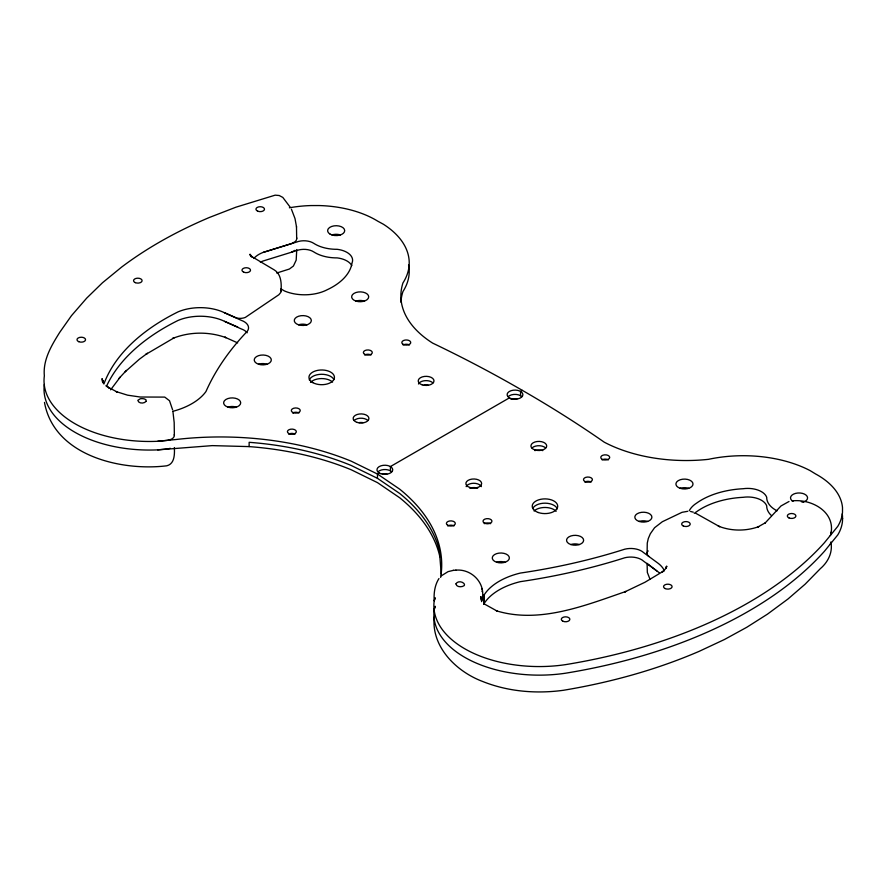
<?xml version="1.0" encoding="UTF-8"?>
<svg xmlns="http://www.w3.org/2000/svg" width="887" height="887" viewBox="0 0 887 887"><rect width="100%" height="100%" fill="white"/><g stroke="black" fill="none" stroke-linecap="round" stroke-linejoin="round"><path stroke-width="1.33" d="M296.491 226.617L296.679 239.168A10.467 6.043 0 0 1 295.005 241.763L291.579 243.592L263.239 252.374A26.433 15.256 0 0 0 253.837 258.472M481.53 601.641L484.169 594.889A65.339 37.72 0 0 1 520.381 573.057A440.662 254.414 0 0 0 624.736 549.197A15.112 8.726 0 0 1 643.64 552.623L656.835 562.336A37.587 21.698 0 0 1 664.452 570.84M435.129 597.683L434.209 600.931A105.342 60.815 0 0 0 565.485 664.64A420.05 242.517 0 0 0 824.422 542.7L837.738 526.39A85.551 49.395 0 0 0 842.495 512.42L842.506 507.652A85.551 49.395 0 0 0 815.486 473.902L810.164 470.642A99.555 57.478 0 0 0 708.525 459.322A121.331 70.051 0 0 1 604.269 442.192A1280.074 739.048 0 0 0 523.984 391.311L520.769 389.448A1280.074 739.048 0 0 0 432.634 343.103A121.331 70.051 0 0 1 402.964 282.909A99.555 57.478 0 0 0 383.361 224.223L377.707 221.151A85.551 49.395 0 0 0 319.253 205.551L311.004 205.562A85.551 49.395 0 0 0 289.395 207.802M842.218 513.861A85.551 49.395 0 0 1 842.506 516.234L842.495 521.002A85.551 49.395 0 0 1 837.738 534.972L824.422 551.293A420.05 242.517 0 0 1 565.485 673.222A105.342 60.815 0 0 1 434.209 609.513L435.129 606.264M434.963 598.348L434.209 600.931C433.688 593.281 434.73 585.11 438.954 578.546M434.209 609.513L434.963 606.93M665.738 568.257L666.658 566.106L665.594 568.556M484.08 594.922L483.692 604.335L484.169 594.889M830.287 535.526L830.642 534.905A8.415 4.856 0 0 0 830.631 532.344M830.287 544.119L830.642 543.498M665.261 569.077L666.836 566.627M110.642 389.825L120.277 377.008M118.825 378.583L126.442 370.389M764.86 523.308L780.97 505.978L789.031 501.488M125.034 371.897L139.37 359.213L147.453 353.248L145.967 354.334L174.018 337.869L172.677 338.435C189.53 331.616 208.977 331.45 226.041 337.67L224.821 337.149L237.638 342.881M664.629 569.886L662.012 572.204L663.543 571.095L644.982 582.249L624.603 591.995L625.912 591.441C585.209 605.466 539.484 623.993 496.321 610.788L497.529 611.298L484.014 603.803M441.36 575.807L448.057 571.638L453.412 570.352M765.326 522.809L757.609 527.122L758.84 526.601C745.878 531.346 731.121 531.213 718.282 526.091L719.645 526.667L695.829 513.318M295.005 250.345L291.579 252.174M379.27 473.004L377.474 474.035L351.252 461.207A224.921 129.857 0 0 0 175.626 439.553L157.686 441.282A105.342 60.815 0 0 1 44.35 375.844C42.809 359.845 51.612 345.265 59.762 332.292L71.448 315.705L86.671 298.143L102.437 282.798L121.663 267.054C148.539 246.797 178.276 230.653 209.221 217.537L235.942 207.192L275.158 195.162L279.194 195.506L282.809 197.413L290.127 207.103M509.426 397.853L390.424 466.562L390.424 470.853M522.376 390.38L520.569 391.422L520.569 395.713M484.08 603.504L484.169 603.47A65.339 37.72 0 0 1 520.381 581.65A440.662 254.414 0 0 0 624.736 557.779A15.112 8.726 0 0 1 643.64 561.216L656.835 570.929A37.587 21.698 0 0 1 659.34 572.858M263.239 252.374L296.513 242.084A13.105 7.573 0 0 1 313.754 243.326A30.657 17.707 0 0 0 337.16 249.314A19.348 11.176 0 0 1 352.039 262.94A67.268 38.84 0 0 1 327.192 289.739A33.684 19.447 0 0 1 284.45 290.958L280.913 288.852M276.722 273.03L289.406 269.027L293.42 266.011L296.18 260.135L296.757 249.513M44.35 384.437A105.342 60.815 0 0 0 157.686 449.864L212.27 445.618L249.136 446.604A224.921 129.857 0 0 1 351.252 469.788L377.474 482.628L399.693 497.762A224.921 129.857 0 0 1 439.852 556.714L441.238 574.011M157.686 441.282L167.066 440.395A8.704 5.023 0 0 0 174.251 434.641M157.686 449.864L167.066 448.977A8.704 5.023 0 0 0 170.237 448.29M455.774 570.175C471.507 568.556 485.954 583.202 482.118 599.146M792.091 500.889C811.117 498.616 835.51 511.555 830.942 533.619M453.091 570.374L456.007 570.164M687.724 511.3L682.025 512.32L662.345 521.722L654.573 527.721L650.326 533.763L648.286 538.553L647.266 543.121L647.089 553.477M690.574 511.489L693.301 512.165M103.89 384.027A226.429 130.722 0 0 1 178.032 311.88A37.587 21.698 0 0 1 224.522 312.756L236.519 317.956A9.103 5.255 0 0 0 245.311 317.435L278.873 294.728L280.846 292.333A9.835 5.677 0 0 0 280.647 289.628M224.522 312.756L241.353 320.373A15.112 8.726 0 0 1 247.296 331.283A440.662 254.414 0 0 0 205.961 391.533A65.339 37.72 0 0 1 173.131 411.246M106.351 386.599A226.429 130.722 0 0 1 178.032 320.462A37.587 21.698 0 0 1 224.522 321.338L236.519 326.538A9.103 5.255 0 0 0 237.605 326.76M224.522 321.338L241.353 328.955A15.112 8.726 0 0 1 247.207 332.791M439.852 556.714L439.852 552.424A224.921 129.857 0 0 0 399.693 493.471L377.474 478.337L351.252 465.498A224.921 129.857 0 0 0 249.136 442.314L249.136 446.604M656.835 570.929L647.82 563.999M105.985 385.501L109.6 388.295L108.136 387.22L117.361 392.109L116.075 391.577L127.573 395.17L140.224 397.021L164.749 397.099L169.517 400.747L172.621 409.872M648.974 556.548L647.82 555.417A9.103 5.255 0 0 1 648.131 550.905M102.205 380.933L103.435 382.829L102.016 378.638L102.582 380.944M650.071 579.411L647.333 572.425L647.089 563.3M291.424 209.199L295.005 218.568L296.546 227.061M251.032 256.609L250.101 254.247L251.187 256.354L249.968 254.48L252.496 257.175L250.966 256.077L274.094 269.825C281.356 274.028 281.578 283.629 281.035 290.98M842.506 518.119L842.65 518.762M172.91 411.424L174.185 422.511L174.362 435.295M481.286 600.488L480.809 596.574L480.998 598.958M296.69 237.794L296.757 238.481M44.483 402.443C54.074 455.663 120.82 471.418 166.789 465.797C174.817 463.823 174.65 454.055 174.362 447.536M481.885 588.613L481.929 589.245M482.073 590.986L482.118 591.64M102.726 382.264L102.637 380.168L102.637 382.663M434.209 617.03C431.215 647 456.373 671.526 482.439 681.393C507.996 691.672 536.247 693.989 563.411 690.286C610.001 682.513 655.881 669.984 699.3 651.28L724.457 639.505L746.765 627.286L767.455 614.159L787.955 599.024L805.119 584.2L820.32 568.678C828.059 562.07 832.86 552.501 830.942 542.201M483.692 595.754L483.692 603.105M377.474 478.337L377.474 474.035L399.693 489.169A224.921 129.857 0 0 1 440.639 577.393M830.942 542.201A8.415 4.856 0 0 1 830.653 543.498M403.119 344.999A4.468 2.583 0 0 1 409.439 344.999M309.308 379.902A12.751 7.362 0 0 1 321.393 374.281A12.751 7.362 0 0 1 333.933 379.558M288.707 434.142A4.468 2.583 0 0 1 295.027 434.142M292.61 412.998A4.468 2.583 0 0 1 298.93 412.998M364.668 355A4.468 2.583 0 0 1 370.988 355M400.935 302.234A121.331 70.051 0 0 1 402.964 291.49A99.555 57.478 0 0 0 408.585 265.002M351.773 265.601A19.348 11.176 0 0 0 337.16 257.895A30.657 17.707 0 0 1 313.754 251.908A13.105 7.573 0 0 0 296.513 250.666L263.239 260.955A26.433 15.256 0 0 0 260.368 262.186M331.882 234.955A8.537 4.934 0 0 1 340.431 234.955M355.898 301.114A8.537 4.934 0 0 1 364.435 301.114M298.531 324.797A8.537 4.934 0 0 0 311.337 320.529A8.537 4.934 0 0 0 298.531 316.26A8.537 4.934 0 0 0 298.531 324.797A8.537 4.934 0 0 1 307.068 324.842M258.494 364.213A8.537 4.934 0 0 0 271.311 359.945A8.537 4.934 0 0 0 258.494 355.676A8.537 4.934 0 0 0 258.494 364.213A8.537 4.934 0 0 1 267.031 364.258M227.881 407.144A8.537 4.934 0 0 1 236.419 407.144M508.173 396.655A7.883 4.557 0 0 1 521.822 396.655M378.017 471.795A7.883 4.557 0 0 1 391.677 471.795M354.201 420.471A7.883 4.557 0 0 1 367.861 420.471M418.487 384.004A7.883 4.557 0 0 1 425.073 380.667A7.883 4.557 0 0 1 432.934 382.907M310.505 382.408A12.751 7.362 0 0 1 332.581 382.086M534.074 510.99A12.751 7.362 0 0 1 556.149 511.3M424.064 385.069A7.883 4.557 0 0 1 428.144 385.069M511.056 399.283A7.883 4.557 0 0 1 517.043 398.828M534.872 450.607A7.883 4.557 0 0 1 542.755 450.607M469.8 488.172A7.883 4.557 0 0 1 477.683 488.172M382.807 473.968A7.883 4.557 0 0 1 386.887 473.968M358.991 422.644A7.883 4.557 0 0 1 363.071 422.644M532.732 508.451A12.751 7.362 0 0 1 545.272 503.173A12.751 7.362 0 0 1 557.346 508.805M447.68 525.924A4.468 2.583 0 0 1 454 525.924M484.313 523.674A4.468 2.583 0 0 1 490.633 523.674M584.777 482.073A4.468 2.583 0 0 1 591.097 482.073M602.085 459.876A4.468 2.583 0 0 1 608.404 459.876M531.989 447.979A7.883 4.557 0 0 1 545.649 447.979M466.13 486.641A7.883 4.557 0 0 1 473.747 483.271A7.883 4.557 0 0 1 481.353 486.641M482.062 598.492A8.726 5.045 0 0 1 482.018 599.8M570.818 544.54A8.537 4.934 0 0 0 583.635 540.261A8.537 4.934 0 0 0 570.818 535.992A8.537 4.934 0 0 0 570.818 544.54A8.537 4.934 0 0 1 579.366 544.574M496.543 562.214A8.537 4.934 0 0 0 509.36 557.934A8.537 4.934 0 0 0 496.543 553.665A8.537 4.934 0 0 0 496.543 562.214A8.537 4.934 0 0 1 505.08 562.247M694.266 513.385A33.684 19.447 0 0 1 696.694 511.655A67.268 38.84 0 0 1 743.118 497.308A19.348 11.176 0 0 1 766.712 505.9A30.657 17.707 0 0 0 771.413 515.547M680.185 488.338A8.537 4.934 0 0 1 688.733 488.338M639.095 521.467A8.537 4.934 0 0 1 647.632 521.467M801.26 501.709A8.537 4.934 0 0 1 803.312 502.208M777.09 510.823A30.657 17.707 0 0 1 766.712 497.308A19.348 11.176 0 0 0 743.118 488.726A67.268 38.84 0 0 0 696.694 503.073A33.684 19.447 0 0 0 689.232 510.801M793 501.377A8.537 4.934 0 0 1 793.555 494.114A8.537 4.934 0 0 1 806.039 495.068A8.537 4.934 0 0 1 803.312 502.164M455.973 583.857C456.306 587.283 461.805 587.36 464.089 585.686A4.202 2.328 13.5 0 0 463.646 583.214C461.617 581.295 457.337 581.096 455.973 583.857M146.067 401.367C144.126 403.785 138.516 403.785 137.818 400.336L140.323 398.762A4.202 1.707 0.9 0 1 144.57 398.995L146.033 399.826L146.067 401.367M78.766 341.683A4.269 2.461 0 0 0 85.529 339.943A4.269 2.461 0 0 0 79.542 337.437A4.269 2.461 0 0 0 78.766 341.683M243.748 272.187A4.269 2.461 0 0 0 250.5 270.446A4.269 2.461 0 0 0 244.513 267.941A4.269 2.461 0 0 0 243.748 272.187M135.312 282.643A4.269 2.461 0 0 0 142.075 280.913A4.269 2.461 0 0 0 136.088 278.396A4.269 2.461 0 0 0 135.312 282.643M257.718 211.173A4.269 2.461 0 0 0 264.47 209.443A4.269 2.461 0 0 0 258.483 206.926A4.269 2.461 0 0 0 257.718 211.173M364.668 354.356A4.468 2.583 0 0 0 372.141 353.192A4.468 2.583 0 0 0 366.675 350.032A4.468 2.583 0 0 0 364.668 354.356M403.119 344.356A4.468 2.583 0 0 0 410.592 343.202A4.468 2.583 0 0 0 405.126 340.043A4.468 2.583 0 0 0 403.119 344.356M380.9 473.725A7.883 4.557 0 0 0 392.73 469.777A7.883 4.557 0 0 0 380.9 465.841A7.883 4.557 0 0 0 380.9 473.725M312.911 382.674A12.751 7.362 0 0 0 334.089 379.071A12.751 7.362 0 0 0 318.1 370.278A12.751 7.362 0 0 0 312.911 382.674M288.707 433.499A4.468 2.583 0 0 0 296.18 432.346A4.468 2.583 0 0 0 290.714 429.186A4.468 2.583 0 0 0 288.707 433.499M293.53 412.765A4.468 2.583 0 0 0 300.238 410.537A4.468 2.583 0 0 0 293.53 408.297A4.468 2.583 0 0 0 293.53 412.765M330.119 234.135A8.537 4.934 0 0 0 344.411 231.917A8.537 4.934 0 0 0 333.944 225.886A8.537 4.934 0 0 0 330.119 234.135M355.898 301.07A8.537 4.934 0 0 0 368.704 296.801A8.537 4.934 0 0 0 355.898 292.533A8.537 4.934 0 0 0 355.898 301.07M227.881 407.1A8.537 4.934 0 0 0 240.699 402.831A8.537 4.934 0 0 0 227.881 398.562A8.537 4.934 0 0 0 227.881 407.1M511.056 398.585A7.883 4.557 0 0 0 522.886 394.637A7.883 4.557 0 0 0 511.056 390.701A7.883 4.557 0 0 0 511.056 398.585M422.157 384.825A7.883 4.557 0 0 0 433.987 380.889A7.883 4.557 0 0 0 422.157 376.942A7.883 4.557 0 0 0 422.157 384.825M357.084 422.4A7.883 4.557 0 0 0 368.914 418.453A7.883 4.557 0 0 0 357.084 414.517A7.883 4.557 0 0 0 357.084 422.4M562.89 621.21A4.269 2.461 0 0 0 569.798 619.68A4.269 2.461 0 0 0 564.043 616.997A4.269 2.461 0 0 0 562.89 621.21M683.256 525.958A4.269 2.461 0 0 0 690.164 524.428A4.269 2.461 0 0 0 684.409 521.744A4.269 2.461 0 0 0 683.256 525.958M665.139 588.569A4.269 2.461 0 0 0 672.047 587.028A4.269 2.461 0 0 0 666.292 584.345A4.269 2.461 0 0 0 665.139 588.569M788.931 517.897A4.269 2.461 0 0 0 795.839 516.367A4.269 2.461 0 0 0 790.084 513.673A4.269 2.461 0 0 0 788.931 517.897M603.005 459.643A4.468 2.583 0 0 0 609.713 457.404A4.468 2.583 0 0 0 603.005 455.175A4.468 2.583 0 0 0 603.005 459.643M585.708 481.841A4.468 2.583 0 0 0 592.405 479.612A4.468 2.583 0 0 0 585.708 477.372A4.468 2.583 0 0 0 585.708 481.841M484.313 523.031A4.468 2.583 0 0 0 491.786 521.878A4.468 2.583 0 0 0 486.309 518.718A4.468 2.583 0 0 0 484.313 523.031M447.68 525.281A4.468 2.583 0 0 0 455.153 524.128A4.468 2.583 0 0 0 449.687 520.968A4.468 2.583 0 0 0 447.68 525.281M538.32 512.52A12.751 7.362 0 0 0 557.701 506.422A12.751 7.362 0 0 0 538.852 499.78A12.751 7.362 0 0 0 538.32 512.52M639.095 521.423A8.537 4.934 0 0 0 651.901 517.154A8.537 4.934 0 0 0 639.095 512.874A8.537 4.934 0 0 0 639.095 521.423M680.185 488.305A8.537 4.934 0 0 0 693.002 484.025A8.537 4.934 0 0 0 680.185 479.756A8.537 4.934 0 0 0 680.185 488.305M534.872 449.909A7.883 4.557 0 0 0 546.702 445.961A7.883 4.557 0 0 0 534.872 442.014A7.883 4.557 0 0 0 534.872 449.909M469.8 487.473A7.883 4.557 0 0 0 481.63 483.537A7.883 4.557 0 0 0 469.8 479.59A7.883 4.557 0 0 0 469.8 487.473"/></g></svg>
